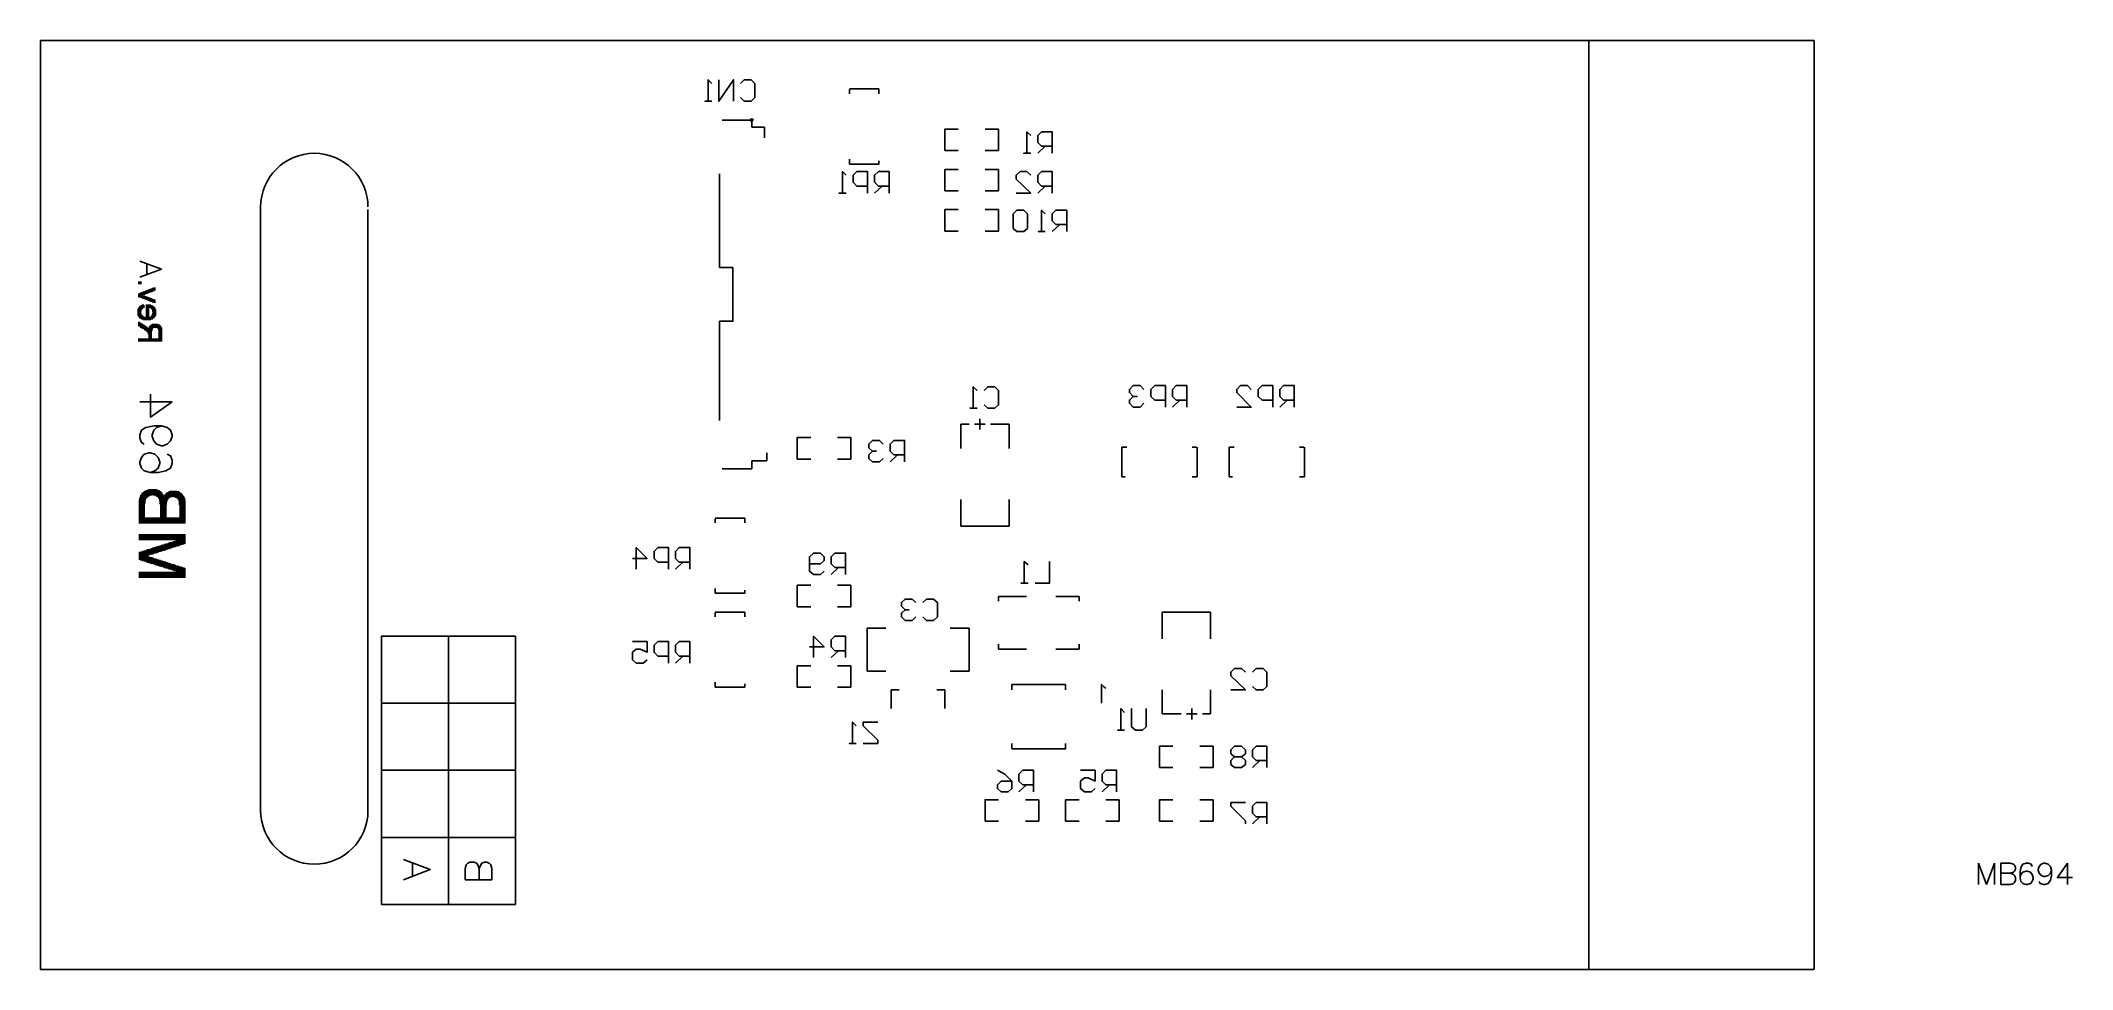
# Model space of a CAD drawing. Extents: x -0.09 to 3.7, y -0.16 to 1.57.
import ezdxf

# ---------------------------------------------------------------- set-up
doc = ezdxf.new("R2010")
doc.units = 0
doc.layers.get('0').update_dxf_attribs({"linetype": 'CONTINUOUS'})
doc.layers.add('mb694', color=1, linetype='CONTINUOUS')

# ---------------------------------------------------------------- blocks, each defined once
blk = doc.blocks.new('D13')
blk.add_circle((0, 0), 0.0025)

msp = doc.modelspace()

# ---------------------------------------------------------------- linework, layer by layer
at = {"layer": 'mb694', "color": 5}
for points in [[(-0.086, 1.573), (3.219, 1.573)], [(-0.086, -0.158), (-0.086, 1.573)], [(2.799, -0.158), (2.799, 1.573)], [(3.218, -0.158), (3.219, -0.157), (3.219, 1.573)], [(1.165, 1.46), (1.152, 1.46), (1.158, 1.46), (1.158, 1.5), (1.165, 1.493)], [(1.205, 1.46), (1.205, 1.5), (1.178, 1.46), (1.178, 1.5)], [(1.218, 1.493), (1.225, 1.5), (1.238, 1.5), (1.245, 1.493), (1.245, 1.467), (1.238, 1.46), (1.225, 1.46), (1.218, 1.467)], [(1.421, 1.483), (1.476, 1.483)], [(1.421, 1.474), (1.421, 1.482)], [(1.476, 1.474), (1.476, 1.483)], [(1.184, 1.425), (1.239, 1.425)], [(1.239, 1.412), (1.239, 1.425)], [(1.239, 1.412), (1.263, 1.412)], [(1.263, 1.392), (1.263, 1.412)], [(1.599, 1.368), (1.599, 1.408), (1.624, 1.408)], [(1.674, 1.408), (1.699, 1.408)], [(1.699, 1.368), (1.699, 1.408)], [(1.759, 1.363), (1.746, 1.363), (1.752, 1.363), (1.752, 1.403), (1.759, 1.396)], [(1.799, 1.363), (1.799, 1.403), (1.779, 1.403), (1.772, 1.396), (1.772, 1.383), (1.779, 1.376), (1.799, 1.376)], [(1.599, 1.368), (1.624, 1.368)], [(1.674, 1.368), (1.699, 1.368)], [(1.786, 1.376), (1.772, 1.363)], [(1.415, 1.289), (1.402, 1.289), (1.408, 1.289), (1.408, 1.329), (1.415, 1.322)], [(1.421, 1.343), (1.421, 1.352)], [(1.421, 1.343), (1.476, 1.343), (1.476, 1.349)], [(1.455, 1.289), (1.455, 1.329), (1.435, 1.329), (1.428, 1.322), (1.428, 1.309), (1.435, 1.302), (1.455, 1.302)], [(1.495, 1.289), (1.495, 1.329), (1.475, 1.329), (1.468, 1.322), (1.468, 1.309), (1.475, 1.302), (1.495, 1.302)], [(1.599, 1.293), (1.599, 1.333), (1.624, 1.333)], [(1.674, 1.333), (1.699, 1.333)], [(1.699, 1.293), (1.699, 1.333)], [(1.732, 1.289), (1.759, 1.289), (1.732, 1.315), (1.732, 1.322), (1.739, 1.329), (1.752, 1.329), (1.759, 1.322)], [(1.799, 1.289), (1.799, 1.329), (1.779, 1.329), (1.772, 1.322), (1.772, 1.309), (1.779, 1.302), (1.799, 1.302)], [(1.179, 1.15), (1.179, 1.325)], [(1.482, 1.302), (1.468, 1.289)], [(1.599, 1.293), (1.624, 1.293)], [(1.674, 1.293), (1.699, 1.293)], [(1.786, 1.302), (1.772, 1.289)], [(0.324, 0.138), (0.324, 1.263)], [(0.524, 0.138), (0.524, 1.258)], [(1.599, 1.258), (1.624, 1.258)], [(1.599, 1.218), (1.599, 1.258)], [(1.674, 1.218), (1.699, 1.218), (1.699, 1.258)], [(1.674, 1.258), (1.699, 1.258)], [(1.753, 1.25), (1.746, 1.257), (1.733, 1.257), (1.726, 1.25), (1.726, 1.223), (1.733, 1.217), (1.746, 1.217), (1.753, 1.223), (1.753, 1.25)], [(1.786, 1.217), (1.773, 1.217), (1.779, 1.217), (1.779, 1.257), (1.786, 1.25)], [(1.826, 1.217), (1.826, 1.257), (1.806, 1.257), (1.799, 1.25), (1.799, 1.237), (1.806, 1.23), (1.826, 1.23)], [(1.599, 1.218), (1.624, 1.218)], [(1.813, 1.23), (1.799, 1.217)], [(0.099, 1.162), (0.139, 1.147), (0.099, 1.132)], [(0.112, 1.137), (0.112, 1.156)], [(1.179, 1.05), (1.204, 1.05), (1.204, 1.15)], [(1.179, 1.15), (1.204, 1.15)], [(0.097, 1.119), (0.097, 1.124)], [(0.097, 1.095), (0.097, 1.102)], [(0.098, 1.119), (0.098, 1.124)], [(0.098, 1.095), (0.098, 1.102)], [(0.099, 1.119), (0.099, 1.124)], [(0.099, 1.095), (0.099, 1.102)], [(0.1, 1.119), (0.1, 1.124)], [(0.1, 1.094), (0.1, 1.103)], [(0.101, 1.119), (0.101, 1.124)], [(0.101, 1.094), (0.101, 1.103)], [(0.102, 1.093), (0.102, 1.104)], [(0.103, 1.093), (0.103, 1.104)], [(0.104, 1.093), (0.104, 1.104)], [(0.105, 1.099), (0.105, 1.105)], [(0.105, 1.092), (0.105, 1.098)], [(0.106, 1.099), (0.106, 1.105)], [(0.106, 1.092), (0.106, 1.098)], [(0.107, 1.099), (0.107, 1.106)], [(0.107, 1.092), (0.107, 1.098)], [(0.108, 1.1), (0.108, 1.106)], [(0.109, 1.1), (0.109, 1.106)], [(0.11, 1.101), (0.11, 1.107)], [(0.111, 1.101), (0.111, 1.107)], [(0.112, 1.101), (0.112, 1.107)], [(0.113, 1.102), (0.113, 1.108)], [(0.114, 1.102), (0.114, 1.108)], [(0.115, 1.103), (0.115, 1.109)], [(0.116, 1.103), (0.116, 1.109)], [(0.117, 1.103), (0.117, 1.109)], [(0.118, 1.104), (0.118, 1.11)], [(0.119, 1.104), (0.119, 1.11)], [(0.12, 1.104), (0.12, 1.111)], [(0.121, 1.105), (0.121, 1.111)], [(0.122, 1.105), (0.122, 1.111)], [(0.123, 1.106), (0.123, 1.112)], [(0.124, 1.106), (0.124, 1.112)], [(0.125, 1.106), (0.125, 1.112)], [(0.126, 1.107), (0.126, 1.113)], [(0.127, 1.107), (0.127, 1.113)], [(0.096, 1.061), (0.096, 1.073)], [(0.097, 1.059), (0.097, 1.075)], [(0.098, 1.057), (0.098, 1.076)], [(0.099, 1.056), (0.099, 1.078)], [(0.1, 1.055), (0.1, 1.079)], [(0.101, 1.069), (0.101, 1.079)], [(0.101, 1.055), (0.101, 1.065)], [(0.102, 1.072), (0.102, 1.08)], [(0.102, 1.054), (0.102, 1.062)], [(0.103, 1.073), (0.103, 1.08)], [(0.103, 1.053), (0.103, 1.061)], [(0.104, 1.074), (0.104, 1.081)], [(0.105, 1.075), (0.105, 1.081)], [(0.106, 1.075), (0.106, 1.08)], [(0.108, 1.091), (0.108, 1.097)], [(0.109, 1.091), (0.109, 1.097)], [(0.11, 1.09), (0.11, 1.096)], [(0.111, 1.09), (0.111, 1.096)], [(0.111, 1.052), (0.111, 1.081)], [(0.112, 1.09), (0.112, 1.096)], [(0.112, 1.052), (0.112, 1.081)], [(0.113, 1.089), (0.113, 1.095)], [(0.113, 1.052), (0.113, 1.081)], [(0.114, 1.089), (0.114, 1.095)], [(0.114, 1.052), (0.114, 1.081)], [(0.115, 1.088), (0.115, 1.095)], [(0.115, 1.052), (0.115, 1.081)], [(0.116, 1.088), (0.116, 1.094)], [(0.116, 1.076), (0.116, 1.081)], [(0.117, 1.088), (0.117, 1.094)], [(0.117, 1.075), (0.117, 1.081)], [(0.118, 1.087), (0.118, 1.093)], [(0.118, 1.075), (0.118, 1.081)], [(0.119, 1.087), (0.119, 1.093)], [(0.119, 1.075), (0.119, 1.08)], [(0.12, 1.086), (0.12, 1.093)], [(0.12, 1.074), (0.12, 1.08)], [(0.121, 1.086), (0.121, 1.092)], [(0.121, 1.073), (0.121, 1.08)], [(0.122, 1.086), (0.122, 1.092)], [(0.122, 1.072), (0.122, 1.079)], [(0.122, 1.054), (0.122, 1.062)], [(0.123, 1.085), (0.123, 1.091)], [(0.123, 1.068), (0.123, 1.078)], [(0.123, 1.055), (0.123, 1.065)], [(0.124, 1.085), (0.124, 1.091)], [(0.124, 1.056), (0.124, 1.078)], [(0.125, 1.085), (0.125, 1.091)], [(0.125, 1.056), (0.125, 1.077)], [(0.126, 1.084), (0.126, 1.09)], [(0.126, 1.058), (0.126, 1.076)], [(0.127, 1.084), (0.127, 1.09)], [(0.127, 1.059), (0.127, 1.074)], [(0.128, 1.061), (0.128, 1.072)], [(0.097, 1.041), (0.097, 1.049)], [(0.098, 1.04), (0.098, 1.048)], [(0.099, 1.04), (0.099, 1.047)], [(0.1, 1.039), (0.1, 1.047)], [(0.101, 1.038), (0.101, 1.046)], [(0.102, 1.038), (0.102, 1.046)], [(0.103, 1.037), (0.103, 1.045)], [(0.104, 1.053), (0.104, 1.06)], [(0.104, 1.036), (0.104, 1.044)], [(0.105, 1.053), (0.105, 1.059)], [(0.105, 1.036), (0.105, 1.044)], [(0.106, 1.052), (0.106, 1.058)], [(0.106, 1.035), (0.106, 1.043)], [(0.107, 1.052), (0.107, 1.058)], [(0.107, 1.035), (0.107, 1.042)], [(0.108, 1.052), (0.108, 1.058)], [(0.108, 1.034), (0.108, 1.042)], [(0.109, 1.052), (0.109, 1.058)], [(0.109, 1.033), (0.109, 1.041)], [(0.11, 1.052), (0.11, 1.057)], [(0.11, 1.033), (0.11, 1.04)], [(0.111, 1.032), (0.111, 1.04)], [(0.112, 1.031), (0.112, 1.039)], [(0.113, 1.03), (0.113, 1.038)], [(0.114, 1.029), (0.114, 1.037)], [(0.115, 1.026), (0.115, 1.035)], [(0.116, 1.052), (0.116, 1.057)], [(0.116, 1.012), (0.116, 1.037)], [(0.117, 1.052), (0.117, 1.058)], [(0.117, 1.012), (0.117, 1.04)], [(0.118, 1.052), (0.118, 1.058)], [(0.118, 1.012), (0.118, 1.041)], [(0.119, 1.053), (0.119, 1.058)], [(0.119, 1.012), (0.119, 1.042)], [(0.12, 1.053), (0.12, 1.059)], [(0.12, 1.012), (0.12, 1.043)], [(0.121, 1.053), (0.121, 1.06)], [(0.121, 1.032), (0.121, 1.044)], [(0.122, 1.036), (0.122, 1.044)], [(0.123, 1.037), (0.123, 1.045)], [(0.124, 1.038), (0.124, 1.045)], [(0.125, 1.038), (0.125, 1.045)], [(0.126, 1.038), (0.126, 1.045)], [(0.127, 1.039), (0.127, 1.045)], [(0.128, 1.039), (0.128, 1.045)], [(0.129, 1.038), (0.129, 1.045)], [(0.13, 1.038), (0.13, 1.045)], [(0.131, 1.038), (0.131, 1.045)], [(0.132, 1.037), (0.132, 1.045)], [(0.133, 1.036), (0.133, 1.044)], [(0.134, 1.033), (0.134, 1.044)], [(0.135, 1.012), (0.135, 1.043)], [(0.136, 1.012), (0.136, 1.042)], [(0.137, 1.012), (0.137, 1.042)], [(0.138, 1.012), (0.138, 1.04)], [(0.139, 1.012), (0.139, 1.038)], [(1.179, 0.865), (1.179, 1.05)], [(0.097, 1.012), (0.097, 1.018)], [(0.098, 1.012), (0.098, 1.018)], [(0.099, 1.012), (0.099, 1.018)], [(0.1, 1.012), (0.1, 1.018)], [(0.101, 1.012), (0.101, 1.018)], [(0.102, 1.012), (0.102, 1.018)], [(0.103, 1.012), (0.103, 1.018)], [(0.104, 1.012), (0.104, 1.018)], [(0.105, 1.012), (0.105, 1.018)], [(0.106, 1.012), (0.106, 1.018)], [(0.107, 1.012), (0.107, 1.018)], [(0.108, 1.012), (0.108, 1.018)], [(0.109, 1.012), (0.109, 1.018)], [(0.11, 1.012), (0.11, 1.018)], [(0.111, 1.012), (0.111, 1.018)], [(0.112, 1.012), (0.112, 1.018)], [(0.113, 1.012), (0.113, 1.018)], [(0.114, 1.012), (0.114, 1.018)], [(0.115, 1.012), (0.115, 1.018)], [(0.121, 1.012), (0.121, 1.018)], [(0.122, 1.012), (0.122, 1.018)], [(0.123, 1.012), (0.123, 1.018)], [(0.124, 1.012), (0.124, 1.018)], [(0.125, 1.012), (0.125, 1.018)], [(0.126, 1.012), (0.126, 1.018)], [(0.127, 1.012), (0.127, 1.018)], [(0.128, 1.012), (0.128, 1.018)], [(0.129, 1.012), (0.129, 1.018)], [(0.13, 1.012), (0.13, 1.018)], [(0.131, 1.012), (0.131, 1.018)], [(0.132, 1.012), (0.132, 1.018)], [(0.133, 1.012), (0.133, 1.018)], [(0.134, 1.012), (0.134, 1.018)], [(0.159, 0.9), (0.119, 0.871), (0.119, 0.914)], [(1.659, 0.888), (1.646, 0.888), (1.652, 0.888), (1.652, 0.928), (1.659, 0.921)], [(1.672, 0.921), (1.679, 0.928), (1.692, 0.928), (1.699, 0.921), (1.699, 0.894), (1.692, 0.888), (1.679, 0.888), (1.672, 0.894)], [(1.97, 0.923), (1.963, 0.93), (1.95, 0.93), (1.943, 0.923), (1.943, 0.917), (1.95, 0.91), (1.957, 0.91), (1.95, 0.91), (1.943, 0.903), (1.943, 0.897), (1.95, 0.89), (1.963, 0.89), (1.97, 0.897)], [(2.01, 0.89), (2.01, 0.93), (1.99, 0.93), (1.983, 0.923), (1.983, 0.91), (1.99, 0.903), (2.01, 0.903)], [(2.05, 0.89), (2.05, 0.93), (2.03, 0.93), (2.023, 0.923), (2.023, 0.91), (2.03, 0.903), (2.05, 0.903)], [(2.143, 0.89), (2.17, 0.89), (2.143, 0.917), (2.143, 0.923), (2.15, 0.93), (2.163, 0.93), (2.17, 0.923)], [(2.21, 0.89), (2.21, 0.93), (2.19, 0.93), (2.183, 0.923), (2.183, 0.91), (2.19, 0.903), (2.21, 0.903)], [(2.25, 0.89), (2.25, 0.93), (2.23, 0.93), (2.223, 0.923), (2.223, 0.91), (2.23, 0.903), (2.25, 0.903)], [(0.159, 0.9), (0.099, 0.9)], [(2.037, 0.903), (2.023, 0.89)], [(2.237, 0.903), (2.223, 0.89)], [(0.139, 0.855), (0.13, 0.852), (0.125, 0.847), (0.122, 0.838), (0.122, 0.835), (0.125, 0.827), (0.13, 0.821), (0.139, 0.818), (0.142, 0.818), (0.15, 0.821), (0.156, 0.827), (0.159, 0.835), (0.159, 0.838), (0.156, 0.847), (0.15, 0.852), (0.139, 0.855), (0.125, 0.855), (0.11, 0.852), (0.102, 0.847), (0.099, 0.838), (0.099, 0.832), (0.102, 0.824), (0.107, 0.821)], [(1.324, 0.793), (1.324, 0.833), (1.349, 0.833)], [(1.399, 0.833), (1.424, 0.833)], [(1.424, 0.793), (1.424, 0.833)], [(1.629, 0.858), (1.644, 0.858)], [(1.629, 0.813), (1.629, 0.858)], [(1.654, 0.858), (1.674, 0.858)], [(1.664, 0.848), (1.664, 0.868)], [(1.684, 0.858), (1.719, 0.858)], [(1.719, 0.813), (1.719, 0.858)], [(0.15, 0.802), (0.156, 0.799), (0.159, 0.791), (0.159, 0.785), (0.156, 0.776), (0.147, 0.771), (0.133, 0.768), (0.119, 0.768), (0.107, 0.771), (0.102, 0.776), (0.099, 0.785), (0.099, 0.788), (0.102, 0.796), (0.107, 0.802), (0.116, 0.805), (0.119, 0.805), (0.127, 0.802), (0.133, 0.796), (0.136, 0.788), (0.136, 0.785), (0.133, 0.776), (0.127, 0.771), (0.119, 0.768)], [(1.267, 0.79), (1.267, 0.805)], [(1.484, 0.821), (1.477, 0.828), (1.464, 0.828), (1.457, 0.821), (1.457, 0.814), (1.464, 0.808), (1.471, 0.808), (1.464, 0.808), (1.457, 0.801), (1.457, 0.794), (1.464, 0.788), (1.477, 0.788), (1.484, 0.794)], [(1.524, 0.788), (1.524, 0.828), (1.504, 0.828), (1.497, 0.821), (1.497, 0.808), (1.504, 0.801), (1.524, 0.801)], [(1.511, 0.801), (1.497, 0.788)], [(1.929, 0.815), (1.938, 0.815)], [(1.929, 0.76), (1.929, 0.815)], [(2.06, 0.76), (2.069, 0.76), (2.069, 0.815)], [(2.06, 0.815), (2.068, 0.815)], [(2.129, 0.76), (2.129, 0.815), (2.138, 0.815)], [(2.26, 0.815), (2.268, 0.815)], [(2.269, 0.76), (2.269, 0.815)], [(1.184, 0.775), (1.239, 0.775)], [(1.239, 0.775), (1.239, 0.79)], [(1.239, 0.79), (1.267, 0.79)], [(1.324, 0.793), (1.349, 0.793)], [(1.399, 0.793), (1.424, 0.793)], [(1.929, 0.76), (1.935, 0.76)], [(2.129, 0.76), (2.135, 0.76)], [(2.26, 0.76), (2.269, 0.76)], [(0.099, 0.673), (0.099, 0.721)], [(0.1, 0.673), (0.1, 0.723)], [(0.101, 0.673), (0.101, 0.726)], [(0.102, 0.673), (0.102, 0.727)], [(0.103, 0.673), (0.103, 0.729)], [(0.104, 0.673), (0.104, 0.73)], [(0.105, 0.673), (0.105, 0.731)], [(0.106, 0.673), (0.106, 0.732)], [(0.107, 0.673), (0.107, 0.732)], [(0.108, 0.71), (0.108, 0.733)], [(0.109, 0.716), (0.109, 0.734)], [(0.11, 0.719), (0.11, 0.734)], [(0.111, 0.72), (0.111, 0.735)], [(0.112, 0.722), (0.112, 0.735)], [(0.113, 0.722), (0.113, 0.736)], [(0.114, 0.723), (0.114, 0.736)], [(0.115, 0.724), (0.115, 0.736)], [(0.116, 0.724), (0.116, 0.737)], [(0.117, 0.725), (0.117, 0.737)], [(0.118, 0.725), (0.118, 0.737)], [(0.119, 0.725), (0.119, 0.737)], [(0.12, 0.725), (0.12, 0.737)], [(0.121, 0.726), (0.121, 0.737)], [(0.122, 0.726), (0.122, 0.737)], [(0.123, 0.726), (0.123, 0.737)], [(0.124, 0.726), (0.124, 0.737)], [(0.125, 0.725), (0.125, 0.737)], [(0.126, 0.725), (0.126, 0.737)], [(0.127, 0.725), (0.127, 0.737)], [(0.128, 0.725), (0.128, 0.737)], [(0.129, 0.724), (0.129, 0.737)], [(0.13, 0.724), (0.13, 0.736)], [(0.131, 0.723), (0.131, 0.736)], [(0.132, 0.723), (0.132, 0.736)], [(0.133, 0.722), (0.133, 0.735)], [(0.134, 0.72), (0.134, 0.735)], [(0.135, 0.719), (0.135, 0.734)], [(0.136, 0.716), (0.136, 0.733)], [(0.137, 0.709), (0.137, 0.733)], [(0.138, 0.673), (0.138, 0.732)], [(0.139, 0.673), (0.139, 0.731)], [(0.14, 0.673), (0.14, 0.73)], [(0.141, 0.673), (0.141, 0.728)], [(0.142, 0.673), (0.142, 0.727)], [(0.143, 0.673), (0.143, 0.725)], [(0.144, 0.673), (0.144, 0.724)], [(0.145, 0.673), (0.145, 0.725)], [(0.146, 0.673), (0.146, 0.727)], [(0.147, 0.673), (0.147, 0.728)], [(0.148, 0.708), (0.148, 0.729)], [(0.149, 0.714), (0.149, 0.73)], [(0.15, 0.717), (0.15, 0.731)], [(0.151, 0.718), (0.151, 0.731)], [(0.152, 0.72), (0.152, 0.732)], [(0.153, 0.72), (0.153, 0.732)], [(0.154, 0.721), (0.154, 0.733)], [(0.155, 0.722), (0.155, 0.733)], [(0.156, 0.722), (0.156, 0.734)], [(0.157, 0.722), (0.157, 0.734)], [(0.158, 0.722), (0.158, 0.734)], [(0.159, 0.723), (0.159, 0.734)], [(0.16, 0.723), (0.16, 0.734)], [(0.161, 0.723), (0.161, 0.734)], [(0.162, 0.723), (0.162, 0.734)], [(0.163, 0.722), (0.163, 0.734)], [(0.164, 0.722), (0.164, 0.734)], [(0.165, 0.722), (0.165, 0.734)], [(0.166, 0.721), (0.166, 0.734)], [(0.167, 0.721), (0.167, 0.734)], [(0.168, 0.72), (0.168, 0.733)], [(0.169, 0.72), (0.169, 0.733)], [(0.17, 0.719), (0.17, 0.733)], [(0.171, 0.717), (0.171, 0.732)], [(0.172, 0.715), (0.172, 0.732)], [(0.173, 0.707), (0.173, 0.731)], [(0.174, 0.673), (0.174, 0.73)], [(0.175, 0.673), (0.175, 0.73)], [(0.176, 0.673), (0.176, 0.729)], [(0.177, 0.673), (0.177, 0.728)], [(0.178, 0.673), (0.178, 0.727)], [(0.179, 0.673), (0.179, 0.725)], [(0.18, 0.673), (0.18, 0.724)], [(0.181, 0.673), (0.181, 0.722)], [(0.182, 0.673), (0.182, 0.72)], [(0.098, 0.673), (0.098, 0.717)], [(0.108, 0.673), (0.108, 0.684)], [(0.109, 0.673), (0.109, 0.684)], [(0.11, 0.673), (0.11, 0.684)], [(0.111, 0.673), (0.111, 0.684)], [(0.112, 0.673), (0.112, 0.684)], [(0.113, 0.673), (0.113, 0.684)], [(0.114, 0.673), (0.114, 0.684)], [(0.115, 0.673), (0.115, 0.684)], [(0.116, 0.673), (0.116, 0.684)], [(0.117, 0.673), (0.117, 0.684)], [(0.118, 0.673), (0.118, 0.684)], [(0.119, 0.673), (0.119, 0.684)], [(0.12, 0.673), (0.12, 0.684)], [(0.121, 0.673), (0.121, 0.684)], [(0.122, 0.673), (0.122, 0.684)], [(0.123, 0.673), (0.123, 0.684)], [(0.124, 0.673), (0.124, 0.684)], [(0.125, 0.673), (0.125, 0.684)], [(0.126, 0.673), (0.126, 0.684)], [(0.127, 0.673), (0.127, 0.684)], [(0.128, 0.673), (0.128, 0.684)], [(0.129, 0.673), (0.129, 0.684)], [(0.13, 0.673), (0.13, 0.684)], [(0.131, 0.673), (0.131, 0.684)], [(0.132, 0.673), (0.132, 0.684)], [(0.133, 0.673), (0.133, 0.684)], [(0.134, 0.673), (0.134, 0.684)], [(0.135, 0.673), (0.135, 0.684)], [(0.136, 0.673), (0.136, 0.684)], [(0.137, 0.673), (0.137, 0.684)], [(0.148, 0.673), (0.148, 0.684)], [(0.149, 0.673), (0.149, 0.684)], [(0.15, 0.673), (0.15, 0.684)], [(0.151, 0.673), (0.151, 0.684)], [(0.152, 0.673), (0.152, 0.684)], [(0.153, 0.673), (0.153, 0.684)], [(0.154, 0.673), (0.154, 0.684)], [(0.155, 0.673), (0.155, 0.684)], [(0.156, 0.673), (0.156, 0.684)], [(0.157, 0.673), (0.157, 0.684)], [(0.158, 0.673), (0.158, 0.684)], [(0.159, 0.673), (0.159, 0.684)], [(0.16, 0.673), (0.16, 0.684)], [(0.161, 0.673), (0.161, 0.684)], [(0.162, 0.673), (0.162, 0.684)], [(0.163, 0.673), (0.163, 0.684)], [(0.164, 0.673), (0.164, 0.684)], [(0.165, 0.673), (0.165, 0.684)], [(0.166, 0.673), (0.166, 0.684)], [(0.167, 0.673), (0.167, 0.684)], [(0.168, 0.673), (0.168, 0.684)], [(0.169, 0.673), (0.169, 0.684)], [(0.17, 0.673), (0.17, 0.684)], [(0.171, 0.673), (0.171, 0.684)], [(0.172, 0.673), (0.172, 0.684)], [(0.173, 0.673), (0.173, 0.684)], [(0.183, 0.673), (0.183, 0.716)], [(1.171, 0.683), (1.226, 0.683)], [(1.171, 0.674), (1.171, 0.682)], [(1.226, 0.674), (1.226, 0.683)], [(1.629, 0.668), (1.629, 0.718)], [(1.719, 0.668), (1.719, 0.718)], [(0.098, 0.642), (0.098, 0.653)], [(0.099, 0.642), (0.099, 0.653)], [(0.1, 0.642), (0.1, 0.653)], [(0.101, 0.642), (0.101, 0.653)], [(0.102, 0.642), (0.102, 0.653)], [(0.103, 0.642), (0.103, 0.653)], [(0.104, 0.642), (0.104, 0.653)], [(0.105, 0.642), (0.105, 0.653)], [(0.106, 0.642), (0.106, 0.653)], [(0.107, 0.642), (0.107, 0.653)], [(0.108, 0.642), (0.108, 0.653)], [(0.109, 0.642), (0.109, 0.653)], [(0.11, 0.642), (0.11, 0.653)], [(0.111, 0.642), (0.111, 0.653)], [(0.112, 0.642), (0.112, 0.653)], [(0.113, 0.642), (0.113, 0.653)], [(0.114, 0.642), (0.114, 0.653)], [(0.115, 0.642), (0.115, 0.653)], [(0.116, 0.642), (0.116, 0.653)], [(0.117, 0.642), (0.117, 0.653)], [(0.118, 0.642), (0.118, 0.653)], [(0.119, 0.642), (0.119, 0.653)], [(0.12, 0.642), (0.12, 0.653)], [(0.121, 0.642), (0.121, 0.653)], [(0.122, 0.642), (0.122, 0.653)], [(0.123, 0.642), (0.123, 0.653)], [(0.124, 0.642), (0.124, 0.653)], [(0.125, 0.642), (0.125, 0.653)], [(0.126, 0.642), (0.126, 0.653)], [(0.127, 0.642), (0.127, 0.653)], [(0.128, 0.642), (0.128, 0.653)], [(0.129, 0.642), (0.129, 0.653)], [(0.13, 0.642), (0.13, 0.653)], [(0.131, 0.642), (0.131, 0.653)], [(0.132, 0.642), (0.132, 0.653)], [(0.133, 0.642), (0.133, 0.653)], [(0.134, 0.642), (0.134, 0.653)], [(0.135, 0.642), (0.135, 0.653)], [(0.136, 0.642), (0.136, 0.653)], [(0.137, 0.642), (0.137, 0.653)], [(0.138, 0.642), (0.138, 0.653)], [(0.139, 0.642), (0.139, 0.653)], [(0.14, 0.642), (0.14, 0.653)], [(0.141, 0.642), (0.141, 0.653)], [(0.142, 0.642), (0.142, 0.653)], [(0.143, 0.642), (0.143, 0.653)], [(0.144, 0.642), (0.144, 0.653)], [(0.145, 0.642), (0.145, 0.653)], [(0.146, 0.642), (0.146, 0.653)], [(0.147, 0.642), (0.147, 0.653)], [(0.148, 0.642), (0.148, 0.653)], [(0.149, 0.642), (0.149, 0.653)], [(0.15, 0.642), (0.15, 0.653)], [(0.151, 0.642), (0.151, 0.653)], [(0.152, 0.642), (0.152, 0.653)], [(0.153, 0.642), (0.153, 0.653)], [(0.154, 0.642), (0.154, 0.653)], [(0.155, 0.642), (0.155, 0.653)], [(0.156, 0.642), (0.156, 0.653)], [(0.157, 0.642), (0.157, 0.653)], [(0.158, 0.642), (0.158, 0.653)], [(0.159, 0.642), (0.159, 0.653)], [(0.16, 0.642), (0.16, 0.653)], [(0.161, 0.642), (0.161, 0.653)], [(0.162, 0.642), (0.162, 0.653)], [(0.163, 0.642), (0.163, 0.653)], [(0.164, 0.642), (0.164, 0.653)], [(0.165, 0.642), (0.165, 0.653)], [(0.166, 0.642), (0.166, 0.653)], [(0.167, 0.642), (0.167, 0.653)], [(0.168, 0.63), (0.168, 0.653)], [(0.169, 0.631), (0.169, 0.653)], [(0.17, 0.631), (0.17, 0.653)], [(0.171, 0.631), (0.171, 0.653)], [(0.172, 0.632), (0.172, 0.653)], [(0.173, 0.632), (0.173, 0.653)], [(0.174, 0.632), (0.174, 0.653)], [(0.175, 0.633), (0.175, 0.653)], [(0.176, 0.633), (0.176, 0.653)], [(0.177, 0.633), (0.177, 0.653)], [(0.178, 0.634), (0.178, 0.653)], [(0.179, 0.634), (0.179, 0.653)], [(0.18, 0.634), (0.18, 0.653)], [(0.181, 0.635), (0.181, 0.653)], [(0.182, 0.635), (0.182, 0.653)], [(0.183, 0.635), (0.183, 0.653)], [(1.629, 0.668), (1.719, 0.668)], [(0.098, 0.605), (0.098, 0.619)], [(0.099, 0.605), (0.099, 0.62)], [(0.1, 0.605), (0.1, 0.62)], [(0.101, 0.604), (0.101, 0.62)], [(0.102, 0.604), (0.102, 0.621)], [(0.103, 0.604), (0.103, 0.621)], [(0.104, 0.604), (0.104, 0.621)], [(0.105, 0.603), (0.105, 0.622)], [(0.106, 0.603), (0.106, 0.622)], [(0.107, 0.603), (0.107, 0.622)], [(0.108, 0.602), (0.108, 0.623)], [(0.109, 0.602), (0.109, 0.623)], [(0.11, 0.602), (0.11, 0.623)], [(0.111, 0.601), (0.111, 0.624)], [(0.112, 0.613), (0.112, 0.624)], [(0.112, 0.601), (0.112, 0.612)], [(0.113, 0.613), (0.113, 0.624)], [(0.113, 0.601), (0.113, 0.612)], [(0.114, 0.613), (0.114, 0.625)], [(0.114, 0.6), (0.114, 0.612)], [(0.115, 0.614), (0.115, 0.625)], [(0.115, 0.6), (0.115, 0.611)], [(0.116, 0.614), (0.116, 0.625)], [(0.116, 0.6), (0.116, 0.611)], [(0.117, 0.614), (0.117, 0.625)], [(0.117, 0.599), (0.117, 0.611)], [(0.118, 0.615), (0.118, 0.626)], [(0.118, 0.599), (0.118, 0.61)], [(0.119, 0.615), (0.119, 0.626)], [(0.119, 0.599), (0.119, 0.61)], [(0.12, 0.615), (0.12, 0.626)], [(0.12, 0.598), (0.12, 0.61)], [(0.121, 0.615), (0.121, 0.627)], [(0.121, 0.598), (0.121, 0.61)], [(0.122, 0.616), (0.122, 0.627)], [(0.122, 0.598), (0.122, 0.609)], [(0.123, 0.616), (0.123, 0.627)], [(0.123, 0.598), (0.123, 0.609)], [(0.124, 0.616), (0.124, 0.628)], [(0.124, 0.597), (0.124, 0.609)], [(0.125, 0.617), (0.125, 0.628)], [(0.125, 0.597), (0.125, 0.608)], [(0.126, 0.617), (0.126, 0.628)], [(0.126, 0.597), (0.126, 0.608)], [(0.127, 0.617), (0.127, 0.629)], [(0.127, 0.596), (0.127, 0.608)], [(0.128, 0.618), (0.128, 0.629)], [(0.128, 0.596), (0.128, 0.607)], [(0.129, 0.618), (0.129, 0.629)], [(0.129, 0.596), (0.129, 0.607)], [(0.13, 0.618), (0.13, 0.63)], [(0.13, 0.595), (0.13, 0.607)], [(0.131, 0.619), (0.131, 0.63)], [(0.131, 0.595), (0.131, 0.606)], [(0.132, 0.619), (0.132, 0.63)], [(0.132, 0.595), (0.132, 0.606)], [(0.133, 0.619), (0.133, 0.631)], [(0.133, 0.594), (0.133, 0.606)], [(0.134, 0.62), (0.134, 0.631)], [(0.135, 0.62), (0.135, 0.631)], [(0.136, 0.62), (0.136, 0.631)], [(0.137, 0.621), (0.137, 0.632)], [(0.138, 0.621), (0.138, 0.632)], [(0.139, 0.621), (0.139, 0.632)], [(0.14, 0.622), (0.14, 0.633)], [(0.141, 0.622), (0.141, 0.633)], [(0.142, 0.622), (0.142, 0.633)], [(0.143, 0.622), (0.143, 0.634)], [(0.144, 0.623), (0.144, 0.634)], [(0.145, 0.623), (0.145, 0.634)], [(0.146, 0.623), (0.146, 0.635)], [(0.147, 0.624), (0.147, 0.635)], [(0.148, 0.624), (0.148, 0.635)], [(0.149, 0.624), (0.149, 0.636)], [(0.15, 0.625), (0.15, 0.636)], [(0.151, 0.625), (0.151, 0.636)], [(0.152, 0.625), (0.152, 0.637)], [(0.153, 0.626), (0.153, 0.637)], [(0.154, 0.626), (0.154, 0.637)], [(0.155, 0.626), (0.155, 0.638)], [(0.156, 0.627), (0.156, 0.638)], [(0.157, 0.627), (0.157, 0.638)], [(0.158, 0.627), (0.158, 0.638)], [(0.159, 0.628), (0.159, 0.639)], [(0.16, 0.628), (0.16, 0.639)], [(0.161, 0.628), (0.161, 0.639)], [(0.162, 0.629), (0.162, 0.64)], [(0.163, 0.629), (0.163, 0.64)], [(0.164, 0.629), (0.164, 0.64)], [(0.165, 0.63), (0.165, 0.641)], [(0.166, 0.63), (0.166, 0.641)], [(0.167, 0.63), (0.167, 0.641)], [(1.024, 0.588), (1.024, 0.628), (1.044, 0.608), (1.017, 0.608)], [(1.084, 0.588), (1.084, 0.628), (1.064, 0.628), (1.057, 0.621), (1.057, 0.608), (1.064, 0.601), (1.084, 0.601)], [(1.124, 0.588), (1.124, 0.628), (1.104, 0.628), (1.097, 0.621), (1.097, 0.608), (1.104, 0.601), (1.124, 0.601)], [(1.374, 0.584), (1.367, 0.578), (1.354, 0.578), (1.347, 0.584), (1.347, 0.611), (1.354, 0.618), (1.367, 0.618), (1.374, 0.611), (1.374, 0.604), (1.367, 0.598), (1.347, 0.598)], [(1.414, 0.578), (1.414, 0.618), (1.394, 0.618), (1.387, 0.611), (1.387, 0.598), (1.394, 0.591), (1.414, 0.591)], [(0.098, 0.572), (0.098, 0.583)], [(0.099, 0.572), (0.099, 0.583)], [(0.1, 0.572), (0.1, 0.583)], [(0.101, 0.572), (0.101, 0.583)], [(0.102, 0.572), (0.102, 0.583)], [(0.103, 0.572), (0.103, 0.583)], [(0.104, 0.572), (0.104, 0.583)], [(0.105, 0.572), (0.105, 0.583)], [(0.106, 0.572), (0.106, 0.583)], [(0.107, 0.572), (0.107, 0.583)], [(0.108, 0.572), (0.108, 0.583)], [(0.109, 0.572), (0.109, 0.583)], [(0.11, 0.572), (0.11, 0.583)], [(0.111, 0.572), (0.111, 0.583)], [(0.112, 0.572), (0.112, 0.583)], [(0.113, 0.572), (0.113, 0.583)], [(0.114, 0.572), (0.114, 0.583)], [(0.115, 0.572), (0.115, 0.583)], [(0.116, 0.572), (0.116, 0.583)], [(0.117, 0.572), (0.117, 0.583)], [(0.118, 0.572), (0.118, 0.583)], [(0.119, 0.572), (0.119, 0.583)], [(0.12, 0.572), (0.12, 0.583)], [(0.121, 0.572), (0.121, 0.583)], [(0.122, 0.572), (0.122, 0.583)], [(0.123, 0.572), (0.123, 0.583)], [(0.124, 0.572), (0.124, 0.583)], [(0.125, 0.572), (0.125, 0.583)], [(0.126, 0.572), (0.126, 0.583)], [(0.127, 0.572), (0.127, 0.583)], [(0.128, 0.572), (0.128, 0.583)], [(0.129, 0.572), (0.129, 0.583)], [(0.13, 0.572), (0.13, 0.583)], [(0.131, 0.572), (0.131, 0.583)], [(0.132, 0.572), (0.132, 0.583)], [(0.133, 0.572), (0.133, 0.583)], [(0.134, 0.594), (0.134, 0.605)], [(0.134, 0.572), (0.134, 0.583)], [(0.135, 0.594), (0.135, 0.605)], [(0.135, 0.572), (0.135, 0.583)], [(0.136, 0.593), (0.136, 0.605)], [(0.136, 0.572), (0.136, 0.583)], [(0.137, 0.593), (0.137, 0.604)], [(0.137, 0.572), (0.137, 0.583)], [(0.138, 0.593), (0.138, 0.604)], [(0.138, 0.572), (0.138, 0.583)], [(0.139, 0.593), (0.139, 0.604)], [(0.139, 0.572), (0.139, 0.583)], [(0.14, 0.592), (0.14, 0.604)], [(0.14, 0.572), (0.14, 0.583)], [(0.141, 0.592), (0.141, 0.603)], [(0.141, 0.572), (0.141, 0.583)], [(0.142, 0.592), (0.142, 0.603)], [(0.142, 0.572), (0.142, 0.583)], [(0.143, 0.591), (0.143, 0.603)], [(0.143, 0.572), (0.143, 0.583)], [(0.144, 0.591), (0.144, 0.602)], [(0.144, 0.572), (0.144, 0.583)], [(0.145, 0.591), (0.145, 0.602)], [(0.145, 0.572), (0.145, 0.583)], [(0.146, 0.59), (0.146, 0.602)], [(0.146, 0.572), (0.146, 0.583)], [(0.147, 0.59), (0.147, 0.601)], [(0.147, 0.572), (0.147, 0.583)], [(0.148, 0.59), (0.148, 0.601)], [(0.148, 0.572), (0.148, 0.583)], [(0.149, 0.589), (0.149, 0.601)], [(0.149, 0.572), (0.149, 0.583)], [(0.15, 0.589), (0.15, 0.6)], [(0.15, 0.572), (0.15, 0.583)], [(0.151, 0.589), (0.151, 0.6)], [(0.151, 0.572), (0.151, 0.583)], [(0.152, 0.588), (0.152, 0.6)], [(0.152, 0.572), (0.152, 0.583)], [(0.153, 0.588), (0.153, 0.599)], [(0.153, 0.572), (0.153, 0.583)], [(0.154, 0.588), (0.154, 0.599)], [(0.154, 0.572), (0.154, 0.583)], [(0.155, 0.587), (0.155, 0.599)], [(0.155, 0.572), (0.155, 0.583)], [(0.156, 0.587), (0.156, 0.598)], [(0.156, 0.572), (0.156, 0.583)], [(0.157, 0.587), (0.157, 0.598)], [(0.157, 0.572), (0.157, 0.583)], [(0.158, 0.587), (0.158, 0.598)], [(0.158, 0.572), (0.158, 0.583)], [(0.159, 0.586), (0.159, 0.597)], [(0.159, 0.572), (0.159, 0.583)], [(0.16, 0.586), (0.16, 0.597)], [(0.16, 0.572), (0.16, 0.583)], [(0.161, 0.586), (0.161, 0.597)], [(0.161, 0.572), (0.161, 0.583)], [(0.162, 0.585), (0.162, 0.597)], [(0.162, 0.572), (0.162, 0.583)], [(0.163, 0.585), (0.163, 0.596)], [(0.163, 0.572), (0.163, 0.583)], [(0.164, 0.585), (0.164, 0.596)], [(0.164, 0.572), (0.164, 0.583)], [(0.165, 0.584), (0.165, 0.596)], [(0.165, 0.572), (0.165, 0.583)], [(0.166, 0.584), (0.166, 0.595)], [(0.166, 0.572), (0.166, 0.583)], [(0.167, 0.584), (0.167, 0.595)], [(0.167, 0.572), (0.167, 0.583)], [(0.168, 0.572), (0.168, 0.595)], [(0.169, 0.572), (0.169, 0.594)], [(0.17, 0.572), (0.17, 0.594)], [(0.171, 0.572), (0.171, 0.594)], [(0.172, 0.572), (0.172, 0.593)], [(0.173, 0.572), (0.173, 0.593)], [(0.174, 0.572), (0.174, 0.593)], [(0.175, 0.572), (0.175, 0.592)], [(0.176, 0.572), (0.176, 0.592)], [(0.177, 0.572), (0.177, 0.592)], [(0.178, 0.572), (0.178, 0.591)], [(0.179, 0.572), (0.179, 0.591)], [(0.18, 0.572), (0.18, 0.591)], [(0.181, 0.572), (0.181, 0.591)], [(0.182, 0.572), (0.182, 0.59)], [(0.183, 0.572), (0.183, 0.59)], [(1.111, 0.601), (1.097, 0.588)], [(1.401, 0.591), (1.387, 0.578)], [(1.754, 0.562), (1.741, 0.562), (1.747, 0.562), (1.747, 0.602), (1.754, 0.596)], [(1.794, 0.602), (1.794, 0.562), (1.767, 0.562)], [(1.171, 0.543), (1.171, 0.552)], [(1.171, 0.543), (1.226, 0.543), (1.226, 0.549)], [(1.324, 0.558), (1.349, 0.558)], [(1.324, 0.518), (1.324, 0.558)], [(1.399, 0.518), (1.424, 0.518), (1.424, 0.558)], [(1.399, 0.558), (1.424, 0.558)], [(1.545, 0.526), (1.538, 0.532), (1.525, 0.532), (1.518, 0.526), (1.518, 0.519), (1.525, 0.512), (1.532, 0.512), (1.525, 0.512), (1.518, 0.506), (1.518, 0.499), (1.525, 0.492), (1.538, 0.492), (1.545, 0.499)], [(1.558, 0.526), (1.565, 0.532), (1.578, 0.532), (1.585, 0.526), (1.585, 0.499), (1.578, 0.492), (1.565, 0.492), (1.558, 0.499)], [(1.699, 0.537), (1.751, 0.537)], [(1.699, 0.528), (1.699, 0.537)], [(1.806, 0.537), (1.849, 0.537)], [(1.849, 0.528), (1.849, 0.537)], [(1.171, 0.508), (1.226, 0.508)], [(1.171, 0.499), (1.171, 0.507)], [(1.226, 0.499), (1.226, 0.508)], [(1.324, 0.518), (1.349, 0.518)], [(2.004, 0.458), (2.004, 0.508), (2.094, 0.508)], [(2.094, 0.458), (2.094, 0.508)], [(0.549, -0.037), (0.549, 0.463), (0.799, 0.463)], [(0.674, -0.037), (0.674, 0.463)], [(0.799, -0.037), (0.799, 0.463)], [(1.354, 0.423), (1.354, 0.463), (1.374, 0.443), (1.347, 0.443)], [(1.414, 0.423), (1.414, 0.463), (1.394, 0.463), (1.387, 0.456), (1.387, 0.443), (1.394, 0.436), (1.414, 0.436)], [(1.454, 0.398), (1.454, 0.478)], [(1.454, 0.478), (1.489, 0.478)], [(1.609, 0.478), (1.644, 0.478)], [(1.644, 0.398), (1.644, 0.478)], [(1.017, 0.453), (1.044, 0.453), (1.044, 0.433), (1.031, 0.439), (1.024, 0.439), (1.017, 0.433), (1.017, 0.419), (1.024, 0.413), (1.037, 0.413), (1.044, 0.419)], [(1.084, 0.413), (1.084, 0.453), (1.064, 0.453), (1.057, 0.446), (1.057, 0.433), (1.064, 0.426), (1.084, 0.426)], [(1.124, 0.413), (1.124, 0.453), (1.104, 0.453), (1.097, 0.446), (1.097, 0.433), (1.104, 0.426), (1.124, 0.426)], [(1.111, 0.426), (1.097, 0.413)], [(1.401, 0.436), (1.387, 0.423)], [(1.699, 0.439), (1.699, 0.448)], [(1.699, 0.439), (1.751, 0.439)], [(1.806, 0.439), (1.849, 0.439)], [(1.849, 0.439), (1.849, 0.448)], [(1.324, 0.368), (1.324, 0.408), (1.349, 0.408)], [(1.399, 0.408), (1.424, 0.408)], [(1.424, 0.368), (1.424, 0.408)], [(1.454, 0.398), (1.489, 0.398)], [(1.609, 0.398), (1.644, 0.398)], [(2.132, 0.363), (2.159, 0.363), (2.132, 0.389), (2.132, 0.396), (2.139, 0.403), (2.152, 0.403), (2.159, 0.396)], [(2.172, 0.396), (2.179, 0.403), (2.192, 0.403), (2.199, 0.396), (2.199, 0.369), (2.192, 0.363), (2.179, 0.363), (2.172, 0.369)], [(1.171, 0.368), (1.171, 0.377)], [(1.171, 0.368), (1.226, 0.368)], [(1.226, 0.368), (1.226, 0.374)], [(1.324, 0.368), (1.349, 0.368)], [(1.399, 0.368), (1.424, 0.368)], [(1.499, 0.363), (1.514, 0.363)], [(1.499, 0.328), (1.499, 0.363)], [(1.584, 0.363), (1.599, 0.363)], [(1.599, 0.328), (1.599, 0.363)], [(1.724, 0.363), (1.724, 0.373), (1.824, 0.373)], [(1.824, 0.363), (1.824, 0.373)], [(1.899, 0.366), (1.896, 0.368), (1.891, 0.373), (1.891, 0.338)], [(2.004, 0.318), (2.004, 0.363)], [(2.094, 0.318), (2.094, 0.363)], [(0.549, 0.338), (0.799, 0.338)], [(1.434, 0.263), (1.421, 0.263), (1.427, 0.263), (1.427, 0.303), (1.434, 0.296)], [(1.474, 0.303), (1.447, 0.303), (1.447, 0.296), (1.474, 0.269), (1.474, 0.263), (1.447, 0.263)], [(1.934, 0.288), (1.921, 0.288), (1.927, 0.288), (1.927, 0.328), (1.934, 0.321)], [(1.974, 0.328), (1.974, 0.294), (1.967, 0.288), (1.954, 0.288), (1.947, 0.294), (1.947, 0.328)], [(2.004, 0.318), (2.039, 0.318)], [(2.049, 0.318), (2.069, 0.318)], [(2.059, 0.308), (2.059, 0.328)], [(2.079, 0.318), (2.094, 0.318)], [(1.724, 0.253), (1.724, 0.263)], [(1.724, 0.253), (1.824, 0.253), (1.824, 0.263)], [(1.999, 0.218), (1.999, 0.258), (2.024, 0.258)], [(2.074, 0.258), (2.099, 0.258)], [(2.099, 0.218), (2.099, 0.258)], [(2.159, 0.251), (2.152, 0.258), (2.139, 0.258), (2.132, 0.251), (2.132, 0.244), (2.139, 0.238), (2.132, 0.231), (2.132, 0.224), (2.139, 0.218), (2.152, 0.218), (2.159, 0.224), (2.159, 0.231), (2.152, 0.238), (2.159, 0.244), (2.159, 0.251)], [(2.152, 0.238), (2.139, 0.238)], [(2.199, 0.218), (2.199, 0.258), (2.179, 0.258), (2.172, 0.251), (2.172, 0.238), (2.179, 0.231), (2.199, 0.231)], [(2.186, 0.231), (2.172, 0.218)], [(0.549, 0.213), (0.799, 0.213)], [(1.697, 0.213), (1.711, 0.206), (1.724, 0.193), (1.724, 0.179), (1.717, 0.173), (1.704, 0.173), (1.697, 0.179), (1.697, 0.186), (1.704, 0.193), (1.724, 0.193)], [(1.764, 0.173), (1.764, 0.213), (1.744, 0.213), (1.737, 0.206), (1.737, 0.193), (1.744, 0.186), (1.764, 0.186)], [(1.852, 0.213), (1.879, 0.213), (1.879, 0.193), (1.866, 0.199), (1.859, 0.199), (1.852, 0.193), (1.852, 0.179), (1.859, 0.173), (1.872, 0.173), (1.879, 0.179)], [(1.919, 0.173), (1.919, 0.213), (1.899, 0.213), (1.892, 0.206), (1.892, 0.193), (1.899, 0.186), (1.919, 0.186)], [(1.999, 0.218), (2.024, 0.218)], [(2.074, 0.218), (2.099, 0.218)], [(1.674, 0.118), (1.674, 0.158), (1.699, 0.158)], [(1.751, 0.186), (1.737, 0.173)], [(1.749, 0.158), (1.774, 0.158)], [(1.774, 0.118), (1.774, 0.158)], [(1.824, 0.118), (1.824, 0.158), (1.849, 0.158)], [(1.906, 0.186), (1.892, 0.173)], [(1.899, 0.158), (1.924, 0.158)], [(1.924, 0.118), (1.924, 0.158)], [(1.999, 0.118), (1.999, 0.158), (2.024, 0.158)], [(2.074, 0.158), (2.099, 0.158)], [(2.099, 0.118), (2.099, 0.158)], [(2.159, 0.153), (2.132, 0.153), (2.132, 0.146), (2.159, 0.119), (2.159, 0.113)], [(2.199, 0.113), (2.199, 0.153), (2.179, 0.153), (2.172, 0.146), (2.172, 0.133), (2.179, 0.126), (2.199, 0.126)], [(1.674, 0.118), (1.699, 0.118)], [(1.749, 0.118), (1.774, 0.118)], [(1.824, 0.118), (1.849, 0.118)], [(1.899, 0.118), (1.924, 0.118)], [(1.999, 0.118), (2.024, 0.118)], [(2.074, 0.118), (2.099, 0.118)], [(2.186, 0.126), (2.172, 0.113)], [(0.549, 0.088), (0.584, 0.088)], [(0.554, 0.088), (0.799, 0.088)], [(0.59, 0.047), (0.64, 0.028), (0.59, 0.009)], [(0.607, 0.016), (0.607, 0.04)], [(0.731, 0.009), (0.731, 0.03), (0.729, 0.037), (0.726, 0.04), (0.722, 0.042), (0.714, 0.042), (0.71, 0.04), (0.707, 0.037), (0.705, 0.03), (0.705, 0.009)], [(0.755, 0.009), (0.755, 0.03), (0.753, 0.037), (0.75, 0.04), (0.745, 0.042), (0.741, 0.042), (0.736, 0.04), (0.734, 0.037), (0.731, 0.03)], [(3.525, 0.04), (3.525, 0)], [(3.525, 0.04), (3.54, 0)], [(3.555, 0.04), (3.54, 0)], [(3.555, 0.04), (3.555, 0)], [(3.567, 0.04), (3.567, 0)], [(3.567, 0.04), (3.584, 0.04), (3.59, 0.038), (3.592, 0.036), (3.594, 0.032), (3.594, 0.029), (3.592, 0.025), (3.59, 0.023), (3.584, 0.021)], [(3.625, 0.034), (3.623, 0.038), (3.618, 0.04), (3.614, 0.04), (3.608, 0.038), (3.604, 0.032), (3.603, 0.023), (3.603, 0.013), (3.604, 0.006), (3.608, 0.002), (3.614, 0), (3.616, 0), (3.622, 0.002), (3.625, 0.006), (3.627, 0.011), (3.627, 0.013), (3.625, 0.019), (3.622, 0.023), (3.616, 0.025), (3.614, 0.025), (3.608, 0.023), (3.604, 0.019), (3.603, 0.013)], [(3.661, 0.027), (3.659, 0.021), (3.655, 0.017), (3.649, 0.015), (3.647, 0.015), (3.642, 0.017), (3.638, 0.021), (3.636, 0.027), (3.636, 0.029), (3.638, 0.034), (3.642, 0.038), (3.647, 0.04), (3.649, 0.04), (3.655, 0.038), (3.659, 0.034), (3.661, 0.027), (3.661, 0.017), (3.659, 0.008), (3.655, 0.002), (3.649, 0), (3.646, 0), (3.64, 0.002), (3.638, 0.006)], [(3.691, 0.04), (3.672, 0.013), (3.7, 0.013)], [(3.691, 0.04), (3.691, 0)], [(0.755, 0.009), (0.705, 0.009)], [(3.567, 0.021), (3.584, 0.021), (3.59, 0.019), (3.592, 0.017), (3.594, 0.013), (3.594, 0.008), (3.592, 0.004), (3.59, 0.002), (3.584, 0), (3.567, 0)], [(0.549, -0.037), (0.799, -0.037)], [(-0.086, -0.158), (3.218, -0.158)]]:
    msp.add_lwpolyline(points, dxfattribs=at)
at = {"layer": 'mb694', "color": 1}
for points in [[(-0.086, 1.573), (3.219, 1.573)], [(-0.086, -0.158), (-0.086, 1.573)], [(3.218, -0.158), (3.219, -0.157), (3.219, 1.573)], [(0.324, 0.138), (0.324, 1.263)], [(0.524, 0.138), (0.524, 1.258)], [(-0.086, -0.158), (3.218, -0.158)]]:
    msp.add_lwpolyline(points, dxfattribs=at)
at = {"layer": 'mb694', "color": 5}
for points in [[(0.524, 1.263), (0.524, 1.263), (0.524, 1.263, 1), (0.324, 1.263), (0.324, 1.263)], [(0.324, 0.138), (0.324, 0.138), (0.324, 0.138, 1), (0.524, 0.138), (0.524, 0.138)]]:
    msp.add_lwpolyline(points, format="xyb", dxfattribs=at)
at = {"layer": 'mb694', "color": 1}
for points in [[(0.524, 1.263), (0.524, 1.263), (0.524, 1.263, 1), (0.324, 1.263), (0.324, 1.263)], [(0.324, 0.138), (0.324, 0.138), (0.324, 0.138, 1), (0.524, 0.138), (0.524, 0.138)]]:
    msp.add_lwpolyline(points, format="xyb", dxfattribs=at)

# ---------------------------------------------------------------- block references
at = {"layer": 'mb694'}
msp.add_blockref('D13', (1.239, 1.425), dxfattribs=at)

doc.saveas('drawing.dxf')
